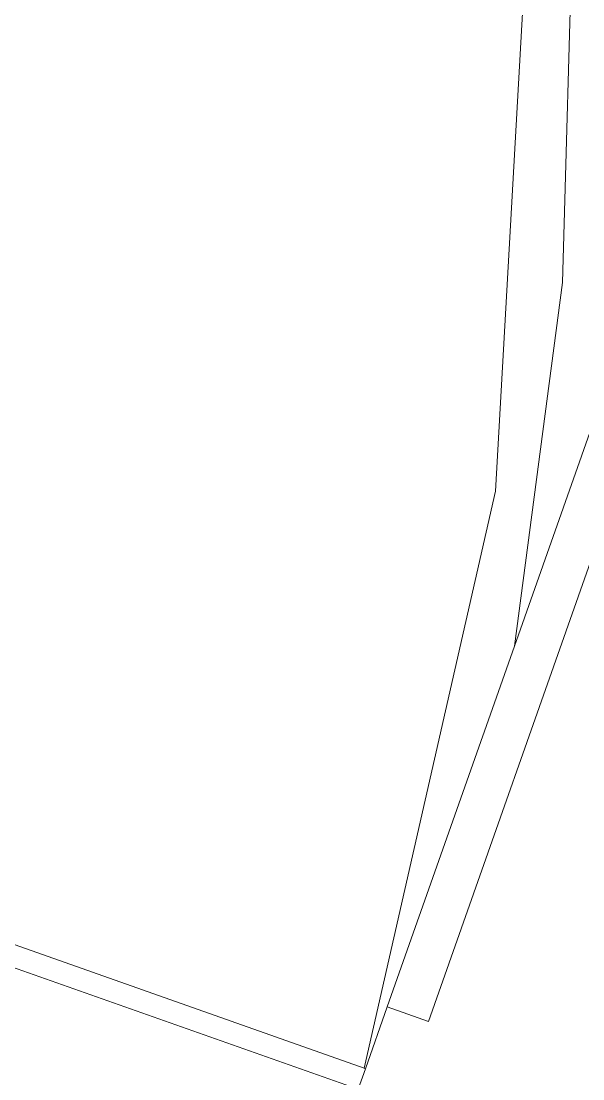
# Model space of a CAD drawing. Header units: metres. Extents: x 105146 to 106170, y 111783 to 118163.
# Drawn here: x 105899.276 to 105901.853, y 114673.507 to 114678.356 of the extents above; entities that cross this region are included whole.
import ezdxf

# ---------------------------------------------------------------- set-up
doc = ezdxf.new("R2010")
doc.units = ezdxf.units.M
doc.layers.add('20-EP-ZONA-DURA', color=253, linetype='CONTINUOUS', lineweight=13)
doc.layers.add('20-EP-ZONA-VERDE', color=84, linetype='CONTINUOUS', lineweight=13)

msp = doc.modelspace()

# ---------------------------------------------------------------- linework, layer by layer
at = {"layer": '20-EP-ZONA-DURA'}
msp.add_lwpolyline([(105904.6173, 114683.9875), (105902.8055, 114678.8019), (105903.6505, 114678.5065), (105901.8987, 114673.5037), (105901.7655, 114673.1265), (105901.0073, 114673.3941), (105900.8225, 114673.4593), (105900.8559, 114673.5535), (105900.9557, 114673.8365), (105901.1443, 114673.7699), (105902.7081, 114678.2021), (105902.5195, 114678.2687), (105901.5392, 114675.4903), (105901.7593, 114677.1573), (105901.8075, 114678.8381), (105902.6195, 114678.5515), (105902.6527, 114678.6459), (105901.8047, 114678.9451), (105901.7047, 114680.3381), (105901.3409, 114683.5053)], dxfattribs=at)
at = {"layer": '20-EP-ZONA-VERDE'}
for points in [[(105901.6057, 114678.9093), (105901.4524, 114676.2008), (105900.8493, 114673.5559), (105898.5847, 114674.3549), (105899.0126, 114676.1316), (105899.202, 114677.9492), (105899.1495, 114679.7759), (105901.6057, 114678.9093)], [(105901.8075, 114678.8381), (105901.7593, 114677.1573), (105901.5392, 114675.4903), (105900.9557, 114673.8365), (105900.8559, 114673.5535), (105900.8493, 114673.5559), (105901.4524, 114676.2008), (105901.6057, 114678.9093), (105901.8075, 114678.8381)], [(105902.7081, 114678.2021), (105901.1443, 114673.7699), (105900.9557, 114673.8365), (105901.5392, 114675.4903), (105902.5195, 114678.2687), (105902.7081, 114678.2021)], [(105898.3959, 114674.4216), (105898.5847, 114674.3549), (105900.8493, 114673.5559), (105900.8559, 114673.5535), (105900.8225, 114673.4593), (105900.8185, 114673.4607), (105898.5545, 114674.2595), (105898.3659, 114674.3261), (105895.5779, 114675.3099), (105895.6111, 114675.4043), (105898.3959, 114674.4216)]]:
    msp.add_lwpolyline(points, close=True, dxfattribs=at)

doc.saveas('drawing.dxf')
